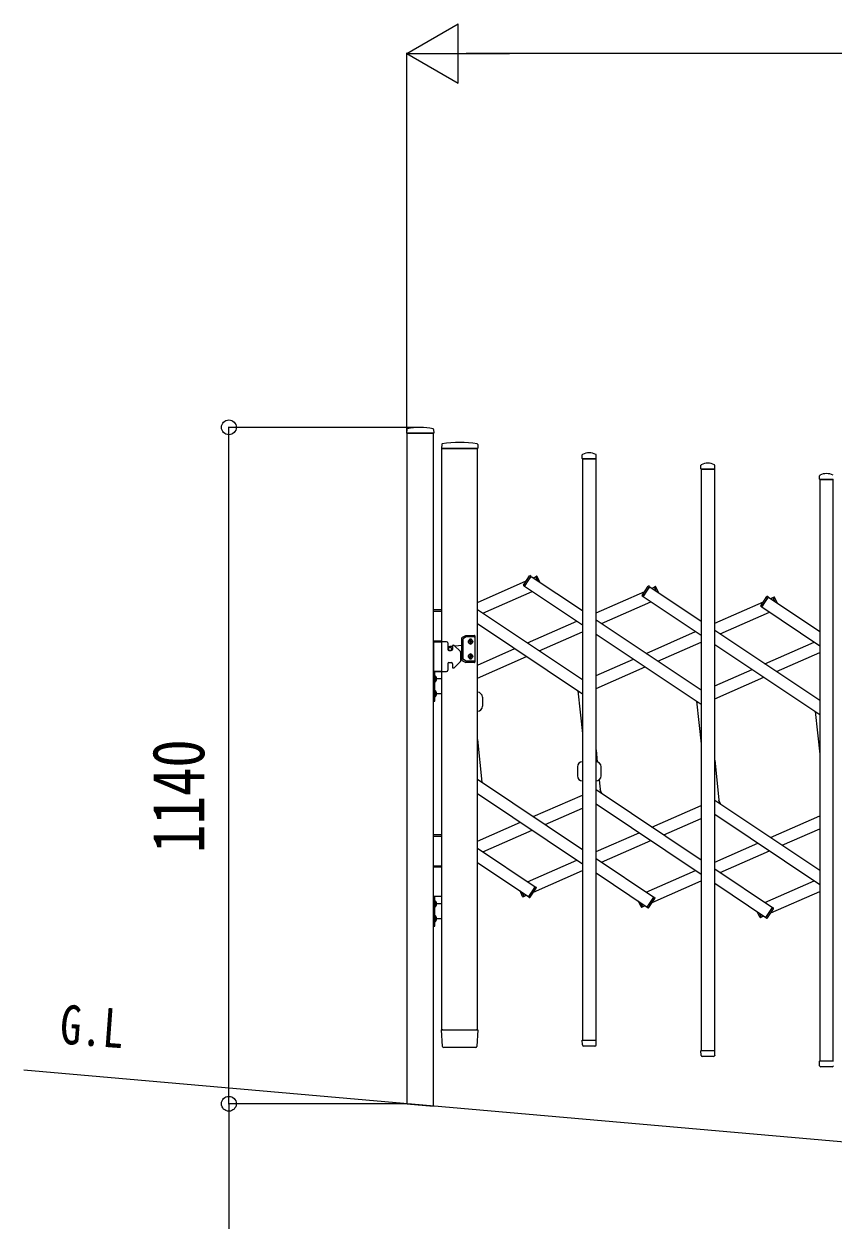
# Model space of a CAD drawing. Units: millimetres, scale not verified. Extents: x -16820 to 16820, y -11880 to 11880.
# Drawn here: x 1973 to 3337, y 5288 to 7305 of the extents above; entities that cross this region are included whole.
import ezdxf
from ezdxf.enums import TextEntityAlignment as Align

# ---------------------------------------------------------------- set-up
doc = ezdxf.new("R2010")
doc.units = ezdxf.units.MM
doc.header["$LTSCALE"] = 50
for name, color, linetype in [('0-2_YKK_13', 4, 'Continuous'), ('0-3_YKK_A1', 4, 'Continuous'), ('0-4_YKK_D', 6, 'Continuous')]:
    doc.layers.add(name, color=color, linetype=linetype)
doc.styles.add('ＭＳ ゴシック', font='')
doc.styles.get('ＭＳ ゴシック').set_extended_font_data('MS Gothic')

msp = doc.modelspace()

# ---------------------------------------------------------------- linework, layer by layer
at = {"layer": '0-2_YKK_13'}
for p, q in [((2617.95, 6621.01), (2617.58, 6614.93)), ((2617.88, 6614.61), (2663.28, 6614.61)), ((2663.21, 6621.01), (2663.58, 6614.93)), ((2676.97, 6595.83), (2676.58, 6589.5)), ((2737.69, 6595.83), (2738.08, 6589.5)), ((2676.88, 6589.18), (2678.28, 6589.18)), ((2737.78, 6589.18), (2678.28, 6589.18)), ((2913.58, 6572), (2913.95, 6578.13)), ((2937.58, 6572), (2937.2, 6578.13)), ((2913.88, 6571.68), (2937.28, 6571.68)), ((3113.58, 6554.5), (3113.95, 6560.63)), ((3113.88, 6554.19), (3137.28, 6554.19)), ((3137.58, 6554.5), (3137.2, 6560.63)), ((3313.58, 6537.01), (3313.95, 6543.13)), ((3313.88, 6536.69), (3337.28, 6536.69)), ((2814.82, 6358.75), (2825.15, 6374.22)), ((2816.34, 6356.53), (2827.79, 6373.66)), ((2827.79, 6373.66), (2826.54, 6374.49)), ((2835.38, 6372.99), (2836.76, 6373.6)), ((2838.36, 6366.23), (2835.38, 6372.99)), ((2842.23, 6363.65), (2838.07, 6373.09)), ((2816.34, 6356.53), (2815.1, 6357.37)), ((3014.82, 6341.25), (3025.15, 6356.72)), ((3016.34, 6339.03), (3027.79, 6356.16)), ((3027.79, 6356.16), (3026.54, 6356.99)), ((3035.38, 6355.5), (3036.76, 6356.1)), ((3038.36, 6348.74), (3035.38, 6355.5)), ((3042.23, 6346.15), (3038.07, 6355.59)), ((3016.34, 6339.03), (3015.1, 6339.87)), ((3214.82, 6323.76), (3225.15, 6339.22)), ((3216.34, 6321.54), (3227.79, 6338.66)), ((3227.79, 6338.66), (3226.54, 6339.5)), ((3235.38, 6338), (3236.76, 6338.6)), ((3238.36, 6331.24), (3235.38, 6338)), ((3242.23, 6328.65), (3238.07, 6338.09)), ((2677.08, 6317.18), (2663.08, 6317.18)), ((2677.08, 6314.18), (2663.08, 6314.18)), ((3216.34, 6321.54), (3215.1, 6322.37)), ((2711.08, 6270.23), (2717.34, 6273.85)), ((2718.01, 6271.35), (2713.58, 6268.79)), ((2717.84, 6273.98), (2731.58, 6273.98)), ((2731.58, 6271.48), (2718.51, 6271.48)), ((2732.58, 6272.98), (2732.58, 6228.98)), ((2677.08, 6264.18), (2663.08, 6264.18)), ((2663.08, 6263.18), (2663.08, 6213.18)), ((2685.07, 6263.18), (2663.08, 6263.18)), ((2663.08, 6263.18), (2677.08, 6263.18)), ((2687.07, 6261.18), (2687.07, 6250.18)), ((2695.08, 6255.42), (2690.75, 6255.07)), ((2695.08, 6256.18), (2695.08, 6250.18)), ((2696.08, 6257.18), (2697.25, 6257.18)), ((2698.67, 6256.6), (2707.99, 6247.27)), ((2710.58, 6256.67), (2699.49, 6255.78)), ((2710.58, 6232.6), (2710.58, 6269.36)), ((2713.08, 6234.04), (2713.08, 6267.92)), ((2724.35, 6263.07), (2723.53, 6263.07)), ((2726.81, 6263.89), (2727.63, 6263.89)), ((2689.07, 6248.18), (2693.08, 6248.18)), ((2708.58, 6245.85), (2708.58, 6230.51)), ((2710.58, 6245.29), (2708.58, 6245.45)), ((2711.08, 6231.73), (2717.34, 6228.12)), ((2718.01, 6230.62), (2713.58, 6233.18)), ((2731.58, 6230.48), (2718.51, 6230.48)), ((2724.35, 6238.89), (2723.53, 6238.89)), ((2726.81, 6238.07), (2727.63, 6238.07)), ((2663.08, 6213.18), (2685.07, 6213.18)), ((2677.08, 6213.18), (2663.08, 6213.18)), ((2687.07, 6226.18), (2687.07, 6215.18)), ((2689.07, 6228.18), (2693.08, 6228.18)), ((2695.08, 6226.18), (2695.08, 6220.18)), ((2696.08, 6219.18), (2697.25, 6219.18)), ((2698.67, 6219.77), (2707.99, 6229.1)), ((2731.58, 6227.98), (2717.84, 6227.98)), ((2665.08, 6206.58), (2665.08, 6194.78)), ((2665.08, 6206.58), (2665.59, 6206.58)), ((2675.5, 6200.68), (2665.08, 6200.68)), ((2665.08, 6194.78), (2665.59, 6194.78)), ((2665.59, 6206.58), (2665.59, 6194.78)), ((2665.08, 6181.58), (2665.08, 6169.78)), ((2665.08, 6181.58), (2665.59, 6181.58)), ((2675.5, 6175.68), (2665.08, 6175.68)), ((2665.08, 6169.78), (2665.59, 6169.78)), ((2665.59, 6181.58), (2665.59, 6169.78)), ((2745.58, 6169.58), (2745.58, 6154.58)), ((2905.58, 6052.28), (2905.58, 6037.28)), ((2945.58, 6037.28), (2945.58, 6052.28)), ((2947.03, 6007.3), (2944.11, 6013.93)), ((3147.03, 5989.8), (3144.11, 5996.44)), ((2677.08, 5937.88), (2663.08, 5937.88)), ((2677.08, 5934.88), (2663.08, 5934.88)), ((2677.08, 5884.88), (2663.08, 5884.88)), ((2663.08, 5883.88), (2677.08, 5883.88)), ((2823.37, 5833.21), (2834.82, 5850.33)), ((2826, 5832.65), (2836.34, 5848.11)), ((2834.82, 5850.33), (2836.06, 5849.5)), ((2677.08, 5833.88), (2663.08, 5833.88)), ((2665.08, 5827.28), (2665.08, 5815.48)), ((2665.08, 5827.28), (2665.59, 5827.28)), ((2665.59, 5827.28), (2665.59, 5815.48)), ((2813.08, 5833.78), (2808.93, 5843.22)), ((2815.77, 5833.87), (2812.8, 5840.63)), ((2815.77, 5833.87), (2814.4, 5833.27)), ((2823.37, 5833.21), (2824.62, 5832.37)), ((3023.37, 5815.71), (3034.82, 5832.84)), ((3026, 5815.15), (3036.34, 5830.62)), ((3034.82, 5832.84), (3036.06, 5832)), ((2675.5, 5821.38), (2665.08, 5821.38)), ((2665.08, 5815.48), (2665.59, 5815.48)), ((3013.08, 5816.28), (3008.93, 5825.72)), ((3015.77, 5816.37), (3012.8, 5823.13)), ((3015.77, 5816.37), (3014.4, 5815.77)), ((3023.37, 5815.71), (3024.62, 5814.88)), ((3213.08, 5798.78), (3208.93, 5808.22)), ((3223.37, 5798.21), (3234.82, 5815.34)), ((3226, 5797.65), (3236.34, 5813.12)), ((3234.82, 5815.34), (3236.06, 5814.51)), ((2665.08, 5802.28), (2665.08, 5790.48)), ((2665.08, 5802.28), (2665.59, 5802.28)), ((2675.5, 5796.38), (2665.08, 5796.38)), ((2665.08, 5790.48), (2665.59, 5790.48)), ((2665.59, 5802.28), (2665.59, 5790.48)), ((3215.77, 5798.88), (3212.8, 5805.64)), ((3215.77, 5798.88), (3214.4, 5798.27)), ((3223.37, 5798.21), (3224.62, 5797.38)), ((2678.28, 5581.06), (2676.58, 5608.86)), ((2679.08, 5609.18), (2676.88, 5609.18)), ((2679.08, 5609.18), (2735.59, 5609.18)), ((2737.78, 5609.18), (2735.59, 5609.18)), ((2738.08, 5608.86), (2736.38, 5581.06)), ((2914.03, 5583.97), (2913.58, 5591.37)), ((2913.88, 5591.68), (2937.28, 5591.68)), ((2937.13, 5583.97), (2937.58, 5591.37)), ((2734.28, 5579.18), (2733.94, 5579.18)), ((2734.38, 5579.18), (2734.28, 5579.18)), ((2914.06, 5583.56), (2914.03, 5583.97)), ((2935.11, 5581.68), (2916.05, 5581.68)), ((2937.13, 5583.97), (2937.1, 5583.56)), ((3114.03, 5566.47), (3113.58, 5573.87)), ((3113.88, 5574.19), (3137.28, 5574.19)), ((3114.06, 5566.06), (3114.03, 5566.47)), ((3137.13, 5566.47), (3137.1, 5566.06)), ((3137.13, 5566.47), (3137.58, 5573.87)), ((3135.11, 5564.19), (3116.05, 5564.19)), ((3314.03, 5548.98), (3313.58, 5556.37)), ((3313.88, 5556.69), (3337.28, 5556.69)), ((3314.06, 5548.57), (3314.03, 5548.98)), ((3335.11, 5546.69), (3316.05, 5546.69))]:
    msp.add_line(p, q, dxfattribs=at)
for points in [[(2723.53, 6263.07), (2723.53, 6263.89), (2724.35, 6263.89)], [(2725.17, 6264.71), (2725.17, 6265.53), (2725.99, 6265.53), (2725.99, 6264.71)], [(2725.99, 6262.25), (2725.99, 6261.43), (2725.17, 6261.43), (2725.17, 6262.25)], [(2727.63, 6263.89), (2727.63, 6263.07), (2726.81, 6263.07)], [(2723.53, 6238.89), (2723.53, 6238.07), (2724.35, 6238.07)], [(2725.99, 6239.71), (2725.99, 6240.53), (2725.17, 6240.53), (2725.17, 6239.71)], [(2725.17, 6237.25), (2725.17, 6236.43), (2725.99, 6236.43), (2725.99, 6237.25)], [(2727.63, 6238.07), (2727.63, 6238.89), (2726.81, 6238.89)], [(2667.69, 6203.18), (2664.91, 6201.83), (2664.3, 6200.68)], [(2667.69, 6198.18), (2664.91, 6199.54), (2664.3, 6200.68)], [(2667.69, 6178.18), (2664.91, 6176.83), (2664.3, 6175.68)], [(2667.69, 6173.18), (2664.91, 6174.54), (2664.3, 6175.68)], [(2667.69, 5823.88), (2664.91, 5822.53), (2664.3, 5821.38)], [(2667.69, 5818.88), (2664.91, 5820.24), (2664.3, 5821.38)], [(2667.69, 5798.88), (2664.91, 5797.53), (2664.3, 5796.38)], [(2667.69, 5793.88), (2664.91, 5795.24), (2664.3, 5796.38)], [(2733.89, 5579.18), (2680.78, 5579.18), (2680.28, 5579.18)], [(2734.28, 5579.19), (2733.94, 5579.18), (2733.89, 5579.18)]]:
    msp.add_lwpolyline(points, dxfattribs=at)
for points in [[(2665.08, 6163.18), (2665.08, 6213.18), (2663.08, 6213.18), (2663.08, 6163.18)], [(2665.08, 5783.88), (2665.08, 5833.88), (2663.08, 5833.88), (2663.08, 5783.88)]]:
    msp.add_lwpolyline(points, close=True, dxfattribs=at)
for centre, radius in [((2691.08, 6250.98), 3), ((2691.08, 6250.98), 2.8), ((2725.58, 6263.48), 3.75), ((2725.58, 6238.48), 3.75)]:
    msp.add_circle(centre, radius, dxfattribs=at)
for centre, radius, start, end in [((2617.88, 6614.91), 0.3, 176.5, 270), ((2618.95, 6620.94), 1, 104.06552, 176.5), ((2640.58, 6534.61), 90, 75.93448, 104.06552), ((2662.21, 6620.94), 1, 3.5, 75.93448), ((2663.28, 6614.91), 0.3, 270, 3.5), ((2677.97, 6595.77), 1, 99.38321, 176.5), ((2707.33, 6418.11), 181.07, 80.6148, 99.3852), ((2736.7, 6595.77), 1, 3.5, 80.61679), ((2676.88, 6589.48), 0.3, 176.5, 270), ((2737.78, 6589.48), 0.3, 270, 3.5), ((2914.95, 6578.07), 1, 117.6601, 176.5), ((2925.58, 6557.79), 23.89, 62.3399, 117.6601), ((2936.21, 6578.07), 1, 3.5, 62.3399), ((2913.88, 6571.98), 0.3, 176.5, 180), ((2913.88, 6571.98), 0.3, 180, 270), ((2937.28, 6571.98), 0.3, 270, 0), ((2937.28, 6571.98), 0.3, 0, 3.5), ((3113.88, 6554.49), 0.3, 176.5, 180), ((3113.88, 6554.49), 0.3, 180, 270), ((3114.95, 6560.57), 1, 117.6601, 176.5), ((3125.58, 6540.3), 23.89, 62.3399, 117.6601), ((3136.21, 6560.57), 1, 3.5, 62.3399), ((3137.28, 6554.49), 0.3, 270, 0), ((3137.28, 6554.49), 0.3, 0, 3.5), ((3313.88, 6536.99), 0.3, 176.5, 180), ((3313.88, 6536.99), 0.3, 180, 270), ((3314.95, 6543.07), 1, 117.6601, 176.5), ((3325.58, 6522.8), 23.89, 62.3399, 117.6601), ((2825.99, 6373.66), 1, 56.24664, 146.24664), ((2837.16, 6372.68), 1, 23.75336, 113.75336), ((2815.65, 6358.2), 1, 146.24664, 236.24664), ((3025.99, 6356.16), 1, 56.24664, 146.24664), ((3037.16, 6355.19), 1, 23.75336, 113.75336), ((3015.65, 6340.7), 1, 146.24664, 236.24664), ((3225.99, 6338.67), 1, 56.24664, 146.24664), ((3237.16, 6337.69), 1, 23.75336, 113.75336), ((3215.65, 6323.2), 1, 146.24664, 236.24664), ((2717.84, 6272.98), 1, 90, 120), ((2718.51, 6270.48), 1, 90, 120), ((2731.58, 6272.98), 1, 0, 90), ((2731.58, 6270.48), 1, 0, 90), ((2685.07, 6261.18), 2, 0, 90), ((2691.08, 6250.98), 4.1, 94.62565, 192.68876), ((2696.08, 6256.18), 1, 90, 180), ((2697.25, 6255.18), 2, 45, 90), ((2711.58, 6269.36), 1, 120, 180), ((2714.08, 6267.92), 1, 120, 180), ((2725.58, 6265.48), 2.25, 33.74899, 146.25101), ((2725.58, 6261.48), 2.25, 213.74899, 326.25101), ((2724.35, 6264.71), 0.82, 270, 0), ((2724.35, 6262.25), 0.82, 0, 90), ((2726.81, 6264.71), 0.82, 180, 270), ((2726.81, 6262.25), 0.82, 90, 180), ((2689.07, 6250.18), 2, 180, 270), ((2693.08, 6250.18), 2, 270, 0), ((2706.58, 6245.85), 2, 0, 45), ((2706.58, 6230.51), 2, 315, 0), ((2711.58, 6232.6), 1, 180, 240), ((2714.08, 6234.04), 1, 180, 240), ((2718.51, 6231.48), 1, 240, 270), ((2725.58, 6240.48), 2.25, 33.74899, 146.25101), ((2725.58, 6236.48), 2.25, 213.74899, 326.25101), ((2724.35, 6239.71), 0.82, 270, 0), ((2724.35, 6237.25), 0.82, 0, 90), ((2726.81, 6239.71), 0.82, 180, 270), ((2726.81, 6237.25), 0.82, 90, 180), ((2731.58, 6231.48), 1, 270, 0), ((2685.07, 6215.18), 2, 270, 0), ((2689.07, 6226.18), 2, 90, 180), ((2693.08, 6226.18), 2, 0, 90), ((2696.08, 6220.18), 1, 180, 270), ((2697.25, 6221.18), 2, 270, 315), ((2717.84, 6228.98), 1, 240, 270), ((2731.58, 6228.98), 1, 270, 0), ((2659.85, 6200.68), 8.23, 314.2189, 45.7811), ((2659.85, 6175.68), 8.23, 314.2189, 45.7811), ((2737.08, 6169.58), 8.5, 0, 90), ((2737.08, 6154.58), 8.5, 270, 0), ((2914.08, 6052.28), 8.5, 90, 180), ((2937.08, 6052.28), 8.5, 0, 90), ((2914.08, 6037.28), 8.5, 180, 270), ((2937.08, 6037.28), 8.5, 270, 0), ((2835.51, 5848.67), 1, 326.24664, 56.24664), ((2659.85, 5821.38), 8.23, 314.2189, 45.7811), ((2814, 5834.18), 1, 203.75336, 293.75336), ((2825.17, 5833.2), 1, 236.24664, 326.24664), ((3035.51, 5831.17), 1, 326.24664, 56.24664), ((3014, 5816.68), 1, 203.75336, 293.75336), ((3025.17, 5815.71), 1, 236.24664, 326.24664), ((3235.51, 5813.67), 1, 326.24664, 56.24664), ((2659.85, 5796.38), 8.23, 314.2189, 45.7811), ((3214, 5799.19), 1, 203.75336, 293.75336), ((3225.17, 5798.21), 1, 236.24664, 326.24664), ((2676.88, 5608.88), 0.3, 90, 183.5), ((2737.78, 5608.88), 0.3, 356.5, 90), ((2913.88, 5591.38), 0.3, 90, 183.5), ((2937.28, 5591.38), 0.3, 356.5, 90), ((2680.28, 5581.18), 2, 183.5, 270), ((2734.38, 5581.18), 2, 270, 356.5), ((2916.05, 5583.68), 2, 183.5, 270), ((2935.11, 5583.68), 2, 270, 356.5), ((3113.88, 5573.89), 0.3, 90, 183.5), ((3116.05, 5566.19), 2, 183.5, 270), ((3135.11, 5566.19), 2, 270, 356.5), ((3137.28, 5573.89), 0.3, 356.5, 90), ((3313.88, 5556.39), 0.3, 90, 183.5), ((3316.05, 5548.69), 2, 183.5, 270), ((3335.11, 5548.69), 2, 270, 356.5)]:
    msp.add_arc(centre, radius, start, end, dxfattribs=at)
at = {"layer": '0-3_YKK_A1'}
for p, q in [((2677.08, 6589.18), (2737.08, 6589.18)), ((2677.08, 5609.18), (2677.08, 6589.18)), ((2737.08, 5609.18), (2737.08, 6589.18)), ((2816.51, 6356.78), (2827.62, 6373.41)), ((2827.62, 6373.41), (2914.08, 6315.63)), ((2831.37, 6370.9), (2835.5, 6372.72)), ((2838.36, 6366.23), (2835.5, 6372.72)), ((2737.08, 6329.41), (2819.42, 6365.64)), ((2816.51, 6356.78), (2914.08, 6291.58)), ((3016.51, 6339.28), (3027.62, 6355.91)), ((3027.62, 6355.91), (3114.08, 6298.14)), ((3031.37, 6353.4), (3035.5, 6355.22)), ((3038.36, 6348.74), (3035.5, 6355.22)), ((2746.29, 6311.61), (2829.39, 6348.18)), ((2937.08, 6311.91), (3019.42, 6348.15)), ((3016.51, 6339.28), (3114.08, 6274.08)), ((3216.51, 6321.79), (3227.62, 6338.41)), ((3227.62, 6338.41), (3314.08, 6280.64)), ((3231.37, 6335.91), (3235.5, 6337.72)), ((3238.36, 6331.24), (3235.5, 6337.72)), ((2737.08, 6317.76), (2914.08, 6199.48)), ((2946.29, 6294.11), (3029.39, 6330.68)), ((3137.08, 6294.41), (3219.42, 6330.65)), ((3146.29, 6276.61), (3229.39, 6313.18)), ((3216.51, 6321.79), (3314.08, 6256.58)), ((2737.08, 6293.71), (2914.08, 6175.42)), ((2821.77, 6261.16), (2904.87, 6297.73)), ((2937.08, 6300.26), (3114.08, 6181.98)), ((2841.49, 6247.99), (2914.08, 6279.93)), ((2937.08, 6276.21), (3114.08, 6157.93)), ((3021.77, 6243.67), (3104.87, 6280.23)), ((3137.08, 6282.77), (3314.08, 6164.48)), ((2737.08, 6223.89), (2800.07, 6251.61)), ((3041.49, 6230.49), (3114.08, 6262.44)), ((3137.08, 6258.71), (3314.08, 6140.43)), ((3221.77, 6226.17), (3304.87, 6262.74)), ((2737.08, 6202.04), (2819.78, 6238.44)), ((2937.08, 6206.39), (3000.07, 6234.11)), ((3241.49, 6212.99), (3314.08, 6244.94)), ((2937.08, 6184.54), (3019.78, 6220.94)), ((3137.08, 6188.9), (3200.07, 6216.62)), ((3137.08, 6167.04), (3219.78, 6203.44)), ((2906.52, 6180.47), (2914.08, 6108.46)), ((3106.52, 6162.98), (3114.08, 6090.96)), ((3306.52, 6145.48), (3314.08, 6073.46)), ((2737.08, 6098.41), (2744.64, 6026.39)), ((2937.08, 6080.91), (2939.22, 6060.51)), ((3137.08, 6063.41), (3144.64, 5991.4)), ((2737.08, 6031.44), (2914.08, 5913.16)), ((2942.36, 6030.62), (2944.64, 6008.89)), ((2937.08, 6013.94), (3114.08, 5895.66)), ((2737.08, 6007.39), (2914.08, 5889.11)), ((2831.37, 5968.43), (2914.08, 6004.83)), ((2937.08, 5989.89), (3114.08, 5871.61)), ((3137.08, 5996.45), (3314.08, 5878.16)), ((2851.09, 5955.25), (2914.08, 5982.97)), ((3031.37, 5950.93), (3114.08, 5987.33)), ((3137.08, 5972.39), (3314.08, 5854.11)), ((3231.37, 5933.43), (3314.08, 5969.83)), ((2737.08, 5926.93), (2809.67, 5958.88)), ((3051.09, 5937.76), (3114.08, 5965.48)), ((3251.09, 5920.26), (3314.08, 5947.98)), ((2746.29, 5909.13), (2829.39, 5945.7)), ((2937.08, 5909.43), (3009.67, 5941.38)), ((2946.29, 5891.64), (3029.39, 5928.21)), ((2737.08, 5915.29), (2834.65, 5850.09)), ((3137.08, 5891.94), (3209.67, 5923.88)), ((3146.29, 5874.14), (3229.39, 5910.71)), ((2737.08, 5891.23), (2823.54, 5833.46)), ((2821.77, 5858.69), (2904.87, 5895.26)), ((2937.08, 5897.79), (3034.65, 5832.59)), ((2831.73, 5841.22), (2914.08, 5877.46)), ((2937.08, 5873.74), (3023.54, 5815.96)), ((3021.77, 5841.19), (3104.87, 5877.76)), ((3137.08, 5880.29), (3234.65, 5815.09)), ((2823.54, 5833.46), (2834.65, 5850.09)), ((3031.73, 5823.72), (3114.08, 5859.96)), ((3137.08, 5856.24), (3223.54, 5798.46)), ((3221.77, 5823.69), (3304.87, 5860.26)), ((2815.65, 5834.15), (2812.8, 5840.63)), ((2815.65, 5834.15), (2819.78, 5835.96)), ((3023.54, 5815.96), (3034.65, 5832.59)), ((3231.73, 5806.23), (3314.08, 5842.47)), ((3015.65, 5816.65), (3012.8, 5823.13)), ((3015.65, 5816.65), (3019.78, 5818.47)), ((3223.54, 5798.46), (3234.65, 5815.09)), ((3215.65, 5799.15), (3212.8, 5805.64)), ((3215.65, 5799.15), (3219.78, 5800.97)), ((2677.08, 5609.18), (2737.08, 5609.18)), ((8969.71, 4928.71), (1972.64, 5540.88))]:
    msp.add_line(p, q, dxfattribs=at)
for points in [[(2663.08, 6614.61), (2618.08, 6614.61), (2618.08, 5484.41), (2663.08, 5480.47)], [(2937.08, 6571.68), (2914.08, 6571.68), (2914.08, 5591.68), (2937.08, 5591.68)], [(3137.08, 6554.19), (3114.08, 6554.19), (3114.08, 5574.19), (3137.08, 5574.19)], [(3337.08, 6536.69), (3314.08, 6536.69), (3314.08, 5556.69), (3337.08, 5556.69)]]:
    msp.add_lwpolyline(points, close=True, dxfattribs=at)
at = {"layer": '0-4_YKK_D'}
for p, q in [((2618.08, 7254.61), (2704.68, 7304.61)), ((2704.68, 7204.61), (2704.68, 7304.61)), ((2618.08, 6615.61), (2618.08, 7255.61)), ((2618.08, 7254.61), (2704.68, 7204.61)), ((2618.08, 7254.61), (2791.29, 7254.61)), ((8494.08, 7254.61), (2718.08, 7254.61)), ((2639.58, 6624.61), (2317.08, 6624.61)), ((2318.08, 5484.41), (2318.08, 6624.61)), ((2617.08, 5484.41), (2317.08, 5484.41)), ((2617.08, 5484.41), (2317.08, 5484.41))]:
    msp.add_line(p, q, dxfattribs=at)
msp.add_lwpolyline([(2318.08, 5484.41), (2318.08, 4961.58), (2318.08, 3972.78)], dxfattribs=at)
for centre in [(2318.08, 6624.61), (2318.08, 5484.41), (2318.08, 5484.41)]:
    msp.add_circle(centre, 12.5, dxfattribs=at)

# ---------------------------------------------------------------- texts
at = {"layer": '0-3_YKK_A1', "style": 'ＭＳ ゴシック', "width": 0.8}
msp.add_text('G.L', height=65.98, rotation=355.744, dxfattribs=at).set_placement((2030.26, 5566.24), align=Align.BOTTOM_LEFT)
at = {"layer": '0-4_YKK_D', "style": 'ＭＳ ゴシック', "width": 0.8}
msp.add_text('1140', height=87.98, rotation=90, dxfattribs=at).set_placement((2303.08, 5907.31), align=Align.BOTTOM_LEFT)

doc.saveas('drawing.dxf')
